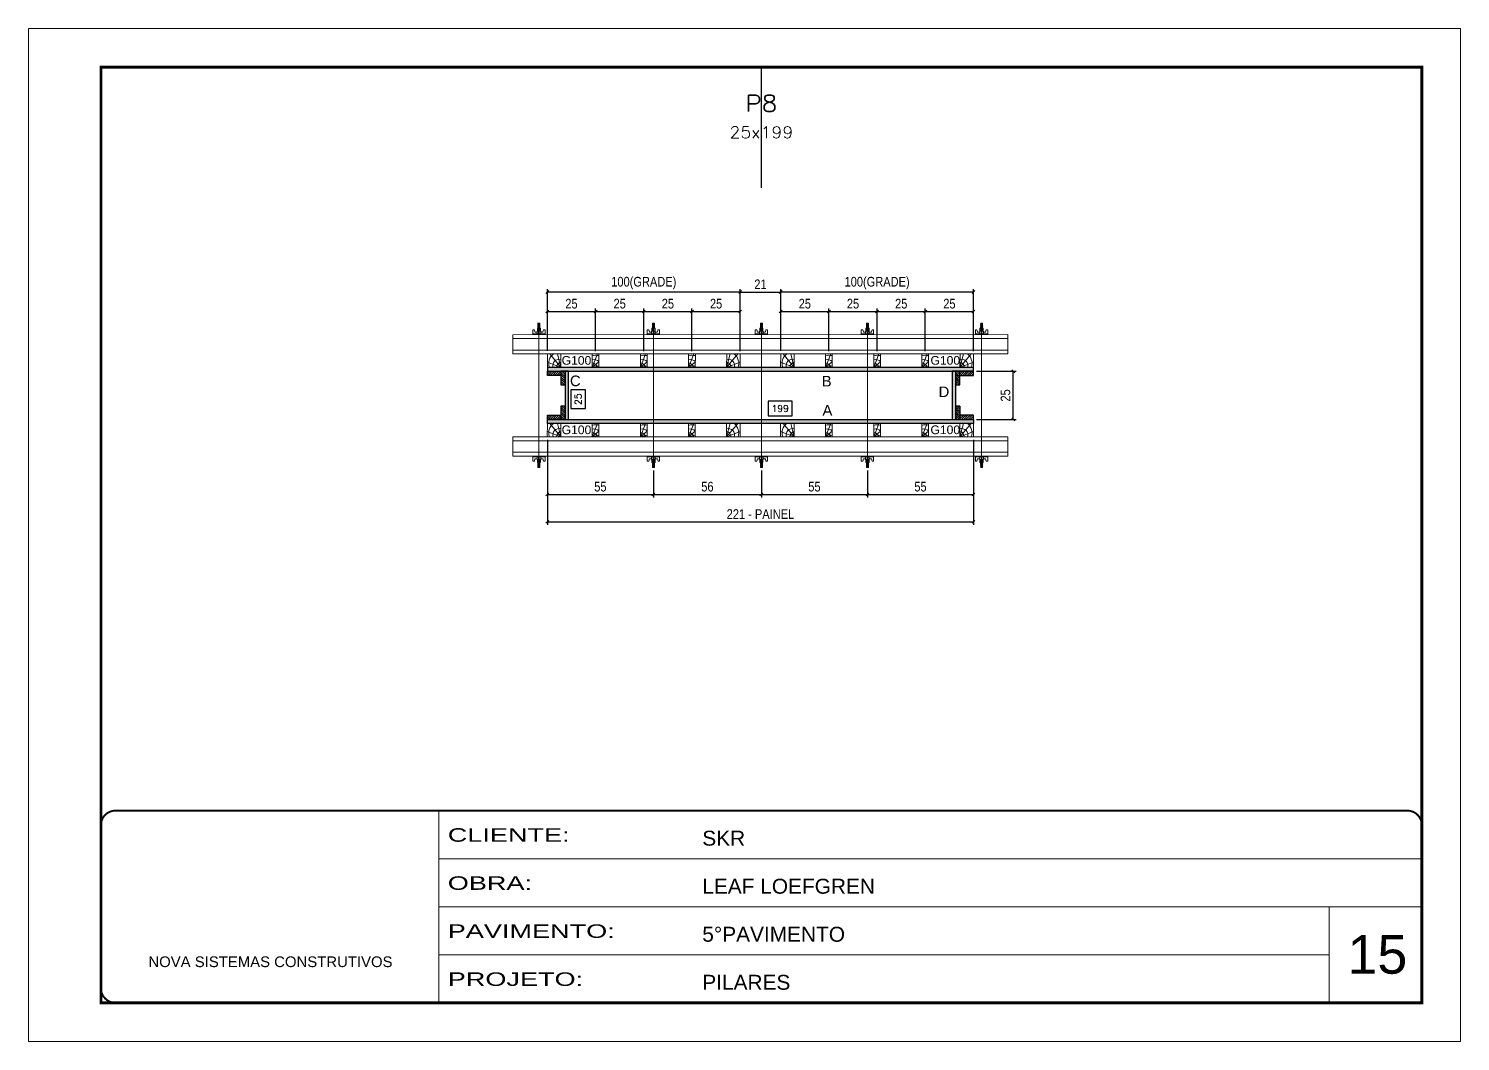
# Model space of a CAD drawing. Extents: x 14400 to 27878, y -21631 to 6985.
# Drawn here: x 17597 to 19082, y 2489 to 3539 of the extents above; entities that cross this region are included whole.
import ezdxf
from ezdxf.enums import TextEntityAlignment as Align

# ---------------------------------------------------------------- set-up
doc = ezdxf.new("R2010")
doc.units = 0
for name, pattern in [('CONTINUO', [0]), ('DASHED', [0.75, 0.5, -0.25]), ('HIDDEN', [0.375, 0.25, -0.125])]:
    doc.linetypes.add(name, pattern=pattern)
for name, color, linetype, lineweight in [('CARIMBO', 255, 'Continuous', 9), ('Folhas', 255, 'Continuous', 9), ('Hachura', 251, 'Continuous', 9), ('Madeira', 126, 'Continuous', 18), ('Perfil Metálico', 224, 'Continuous', 18), ('SARRAFO DE PRESSAO', 251, 'DASHED', 9), ('Texto Seção', 7, 'Continuous', 15)]:
    doc.layers.add(name, color=color, linetype=linetype, lineweight=lineweight)
for name, color, linetype in [('CHAPA', 1, 'Continuous'), ('COTA', 241, 'Continuous'), ('SARRAFO', 251, 'Continuous'), ('Texto de Titulo', 7, 'Continuous'), ('Texto Qtd Sarr', 242, 'Continuous'), ('TEXTO_GERAL', 7, 'Continuous')]:
    doc.layers.add(name, color=color, linetype=linetype)
doc.styles.add('ARIAL', font='arial.ttf')
doc.styles.add('COTA TECNICA 2X', font='techl___.ttf', dxfattribs={"height": 10})
doc.styles.add('ROMANS', font='romans.shx')
doc.styles.add('SANSSERIF', font='sas_____.pfb')
doc.styles.add('Tecnologia', font='')
doc.styles.get('Tecnologia').set_extended_font_data('Forgotten Futurist')
doc.dimstyles.new('SECAO PILAR', dxfattribs={"dimtxt": 10, "dimasz": 3, "dimexe": 3, "dimexo": 3, "dimgap": 3, "dimtad": 1, "dimdec": 1, "dimlfac": 0.5, "dimzin": 12, "dimdsep": 46, "dimtxsty": 'COTA TECNICA 2X', "dimblk1": 'OBLIQUE', "dimblk2": 'OBLIQUE', "dimsah": 1, "dimcen": 0.9, "dimclrd": 256, "dimclre": 256, "dimclrt": 256, "dimadec": 1, "dimazin": 3, "dimtfac": 1, "dimtdec": 1, "dimtmove": 0, "dimatfit": 3, "dimfxl": 1, "dimtolj": 1, "dimtzin": 12, "dimarcsym": 0})
doc.dimstyles.new('SECÇÃO 2', dxfattribs={"dimtxt": 7, "dimasz": 6, "dimexe": 0.18, "dimexo": 2, "dimgap": -4, "dimtad": 3, "dimdec": 1, "dimlfac": 0.5, "dimzin": 12, "dimdsep": 46, "dimtxsty": 'ROMANS', "dimblk": 'ARCHTICK', "dimcen": 0.09, "dimse1": 1, "dimse2": 1, "dimsd1": 1, "dimsd2": 1, "dimclrd": 180, "dimclre": 5, "dimclrt": 1, "dimadec": 0, "dimazin": 3, "dimtfac": 1, "dimtdec": 1, "dimtofl": 0, "dimtmove": 0, "dimatfit": 3, "dimldrblk": 'ARCHTICK', "dimfxl": 1, "dimtolj": 1, "dimtzin": 0, "dimarcsym": 0})

# ---------------------------------------------------------------- blocks, each defined once
blk = doc.blocks.new('9999999999')
at = {"color": 30, "linetype": 'CONTINUO'}
for p, q in [((98564.6, 34230.2), (98564.6, 34429.4)), ((98564.6, 34379.6), (99584, 34379.6)), ((98564.6, 34329.8), (99488, 34329.8)), ((99584, 34329.8), (99488, 34329.8)), ((99488, 34329.8), (99488, 34230.2)), ((98564.6, 34280), (99488, 34280))]:
    blk.add_line(p, q, dxfattribs=at)
at = {"color": 30, "linetype": 'CONTINUO', "const_width": 2}
blk.add_lwpolyline([(99584, 34230.2), (99584, 34414.4, 0.414214), (99569, 34429.4), (98229, 34429.4, 0.414214), (98214, 34414.4), (98214, 34245.2, 0.414214), (98229, 34230.2), (99584, 34230.2)], format="xyb", dxfattribs=at)
at = {"layer": 'Folhas'}
blk.add_lwpolyline([(98139, 34190.2), (99624, 34190.2), (99624, 35240.2), (98139, 35240.2)], close=True, dxfattribs=at)
at = {"layer": 'Folhas', "color": 30, "const_width": 3}
blk.add_lwpolyline([(98214, 34230.2), (99584, 34230.2), (99584, 35200.2), (98214, 35200.2)], close=True, dxfattribs=at)
at = {"color": 7, "linetype": 'Continuous', "ltscale": 5, "style": 'ARIAL'}
for s, height, p in [('SKR', 15.48, (98837.7, 34393.1)), ('LEAF LOEFGREN', 15.483, (98837.7, 34343.3)), ('5°PAVIMENTO', 15.483, (98837.7, 34293.5)), ('NOVA SISTEMAS CONSTRUTIVOS', 11.059, (98263.2, 34267.2)), ('PILARES', 15.48, (98837.7, 34243.7))]:
    blk.add_text(s, height=height, dxfattribs=at).set_placement(p)
at = {"layer": 'Folhas', "color": 7, "style": 'Tecnologia', "width": 1.5}
for s, p in [('CLIENTE:', (98573.7, 34397.2)), ('OBRA:', (98573.7, 34347.3)), ('PAVIMENTO:', (98573.7, 34297.5)), ('PROJETO:', (98573.7, 34247.7))]:
    blk.add_text(s, height=14, dxfattribs=at).set_placement(p)
blk = doc.blocks.new('*D3885')
at = {"layer": 'COTA', "color": 180, "lineweight": -2, "transparency": 16777216}
for p, q in [((18174.4, 3164.5), (18159.4, 3164.5)), ((18159.4, 3164.5), (18159.4, 3145.2)), ((18174.4, 3145.2), (18174.4, 3164.5)), ((18159.4, 3145.2), (18174.4, 3145.2))]:
    blk.add_line(p, q, dxfattribs=at)
at = {"layer": 'Defpoints', "color": 0, "transparency": 16777216}
for p in [(18174.3, 3183.7), (18174.3, 3133.7), (18178.4, 3133.7)]:
    blk.add_point(p, dxfattribs=at)
at = {"layer": 'COTA', "color": 1, "transparency": 16777216, "insert": (18166.9, 3154.8), "char_height": 7, "attachment_point": 5, "rotation": 90, "style": 'ROMANS'}
blk.add_mtext('\\A1;25', dxfattribs=at)
blk = doc.blocks.new('_ArchTick')
at = {"color": 0, "linetype": 'ByBlock', "const_width": 0.15}
blk.add_lwpolyline([(-0.5, -0.5), (0.5, 0.5)], dxfattribs=at)
blk = doc.blocks.new('*D3886')
at = {"layer": 'COTA', "color": 180, "lineweight": -2, "transparency": 16777216}
for p, q in [((18388.8, 3152.7), (18364.1, 3152.7)), ((18364.1, 3152.7), (18364.1, 3137.7)), ((18388.8, 3137.7), (18388.8, 3152.7)), ((18364.1, 3137.7), (18388.8, 3137.7))]:
    blk.add_line(p, q, dxfattribs=at)
at = {"layer": 'Defpoints', "color": 0, "transparency": 16777216}
for p in [(18157, 3133.7), (18555, 3133.7), (18555, 3133.7)]:
    blk.add_point(p, dxfattribs=at)
at = {"layer": 'COTA', "color": 1, "transparency": 16777216, "insert": (18376.5, 3145.2), "char_height": 7, "attachment_point": 5, "style": 'ROMANS'}
blk.add_mtext('\\A1;199', dxfattribs=at)
blk = doc.blocks.new('_Oblique')
at = {"color": 0, "linetype": 'ByBlock', "lineweight": -2}
blk.add_line((-0.5, -0.5), (0.5, 0.5), dxfattribs=at)
blk = doc.blocks.new('*D3887')
at = {"layer": 'COTA', "lineweight": -2, "transparency": 16777216}
for p, q in [((18135, 3112.8), (18135, 3024.6)), ((18577, 3112.8), (18577, 3024.6)), ((18135, 3027.6), (18577, 3027.6))]:
    blk.add_line(p, q, dxfattribs=at)
at = {"layer": 'Defpoints', "color": 0, "transparency": 16777216}
for p in [(18135, 3115.8), (18577, 3115.8), (18577, 3027.6)]:
    blk.add_point(p, dxfattribs=at)
at = {"layer": 'COTA', "lineweight": -2, "transparency": 16777216, "xscale": 3, "yscale": 3, "zscale": 3, "rotation": 180}
blk.add_blockref('_Oblique', (18135, 3027.6), dxfattribs=at)
at = {"layer": 'COTA', "lineweight": -2, "transparency": 16777216, "xscale": 3, "yscale": 3, "zscale": 3}
blk.add_blockref('_Oblique', (18577, 3027.6), dxfattribs=at)
at = {"layer": 'COTA', "transparency": 16777216, "insert": (18356, 3035.7), "char_height": 10, "attachment_point": 5, "style": 'COTA TECNICA 2X'}
blk.add_mtext('\\A1;221 - PAINEL', dxfattribs=at)
blk = doc.blocks.new('*D3888')
at = {"layer": 'COTA', "lineweight": -2, "transparency": 16777216}
for p, q in [((18135, 3112.7), (18135, 3053)), ((18245, 3081), (18245, 3053)), ((18135, 3056), (18245, 3056))]:
    blk.add_line(p, q, dxfattribs=at)
at = {"layer": 'Defpoints', "color": 0, "transparency": 16777216}
for p in [(18135, 3115.7), (18245, 3084), (18245, 3056)]:
    blk.add_point(p, dxfattribs=at)
at = {"layer": 'COTA', "lineweight": -2, "transparency": 16777216, "xscale": 3, "yscale": 3, "zscale": 3, "rotation": 180}
blk.add_blockref('_Oblique', (18135, 3056), dxfattribs=at)
at = {"layer": 'COTA', "lineweight": -2, "transparency": 16777216, "xscale": 3, "yscale": 3, "zscale": 3}
blk.add_blockref('_Oblique', (18245, 3056), dxfattribs=at)
at = {"layer": 'COTA', "transparency": 16777216, "insert": (18190, 3064.1), "char_height": 10, "attachment_point": 5, "style": 'COTA TECNICA 2X'}
blk.add_mtext('\\A1;55', dxfattribs=at)
blk = doc.blocks.new('*D3889')
at = {"layer": 'COTA', "lineweight": -2, "transparency": 16777216}
for p, q in [((18577, 3112.7), (18577, 3053)), ((18467, 3081), (18467, 3053)), ((18467, 3056), (18577, 3056))]:
    blk.add_line(p, q, dxfattribs=at)
at = {"layer": 'Defpoints', "color": 0, "transparency": 16777216}
for p in [(18577, 3115.7), (18467, 3084), (18577, 3056)]:
    blk.add_point(p, dxfattribs=at)
at = {"layer": 'COTA', "lineweight": -2, "transparency": 16777216, "xscale": 3, "yscale": 3, "zscale": 3, "rotation": 180}
blk.add_blockref('_Oblique', (18467, 3056), dxfattribs=at)
at = {"layer": 'COTA', "lineweight": -2, "transparency": 16777216, "xscale": 3, "yscale": 3, "zscale": 3}
blk.add_blockref('_Oblique', (18577, 3056), dxfattribs=at)
at = {"layer": 'COTA', "transparency": 16777216, "insert": (18522, 3064.1), "char_height": 10, "attachment_point": 5, "style": 'COTA TECNICA 2X'}
blk.add_mtext('\\A1;55', dxfattribs=at)
blk = doc.blocks.new('C')
at = {"layer": 'Hachura', "color": 0}
for p, q in [((0, 3.22), (0, -3.22)), ((0.45, 3.22), (0, 3.22)), ((0.46, 3.16), (0, 3.16)), ((0.46, 3.05), (0, 3.05)), ((0.46, 2.88), (0, 2.88)), ((0, 2.75), (0, -1.16)), ((0.46, 2.65), (0, 2.65)), ((0.46, 2.23), (0, 2.23)), ((0.46, 1.51), (0, 1.51)), ((0.39, 0.49), (0.17, 0.49)), ((0.45, -3.23), (0.45, 3.22)), ((0.45, 3.22), (2.58, 3.22)), ((1.74, 0.97), (0.45, 0.97)), ((1.45, 0.1), (0.45, 0.1)), ((1.35, 1.94), (1.35, 0.96)), ((2.58, 2.39), (1.47, 2.09)), ((1.74, -0.97), (1.74, 0.97)), ((1.74, 0.97), (1.74, 0.84)), ((1.74, 0.97), (1.74, 0.84)), ((1.74, 0.84), (3.35, 0.84)), ((3.35, 0.45), (1.74, 0.45)), ((2.58, 3.22), (2.58, 2.39)), ((3.32, 0.84), (3.32, -0.84)), ((3.35, 0.84), (3.35, -0.84)), ((3.68, 0.45), (3.35, 0.45)), ((3.84, -0.52), (3.35, 0.45)), ((3.35, 0.06), (3.67, -0.57)), ((3.68, 0.45), (4.16, -0.52)), ((3.72, 0.5), (4.25, -0.57)), ((4.37, -0.55), (3.83, 0.53)), ((4.15, 0.45), (3.93, 0.45)), ((4.42, -0.52), (3.93, 0.45)), ((4.15, 0.45), (4.26, 0.45)), ((4.26, 0.45), (4.74, -0.52)), ((4.3, 0.5), (4.83, -0.57)), ((4.95, -0.55), (4.41, 0.53)), ((4.51, 0.45), (4.84, 0.45)), ((5, -0.52), (4.51, 0.45)), ((4.84, 0.45), (5.32, -0.52)), ((4.88, 0.5), (5.41, -0.57)), ((5.53, -0.55), (4.99, 0.53)), ((5.58, -0.52), (5.09, 0.45)), ((5.42, 0.45), (5.09, 0.45)), ((5.58, -0.52), (5.09, 0.45)), ((5.42, 0.45), (5.74, -0.19)), ((5.46, 0.5), (5.74, -0.07)), ((5.74, 0.19), (5.57, 0.53)), ((5.74, 0.32), (5.68, 0.45)), ((5.68, 0.45), (5.74, 0.45)), ((5.74, 0.45), (5.9, 0.29)), ((5.74, 0.45), (5.74, -0.52)), ((5.9, -0.36), (5.9, 0.29)), ((0.45, 0), (0, 0)), ((0.46, -1.52), (0, -1.52)), ((0.46, -2.23), (0, -2.23)), ((0.46, -2.65), (0, -2.65)), ((0.46, -2.88), (0, -2.88)), ((0.46, -3.05), (0, -3.05)), ((0.46, -3.16), (0, -3.16)), ((0, -3.22), (2.57, -3.22)), ((0.08, -0.48), (0.29, -0.48)), ((0.29, -0.48), (0.4, -0.48)), ((0.45, 0), (0.45, -0.97)), ((0.45, -0.16), (1.45, -0.16)), ((0.45, -0.65), (0.45, -0.32)), ((0.45, -3.23), (0.45, -0.65)), ((0.45, -0.97), (1.74, -0.97)), ((1.35, -1.94), (1.35, -0.97)), ((2.58, -2.39), (1.47, -2.1)), ((3.35, -0.32), (1.74, -0.32)), ((3.35, -0.84), (1.74, -0.84)), ((2.58, -3.23), (2.58, -2.39)), ((3.35, -0.07), (3.58, -0.52)), ((3.35, -0.52), (3.58, -0.52)), ((3.84, -0.52), (4.16, -0.52)), ((4.42, -0.52), (4.74, -0.52)), ((4.63, -0.52), (4.74, -0.52)), ((5, -0.52), (5.32, -0.52)), ((5.58, -0.52), (5.74, -0.52)), ((5.74, -0.52), (5.9, -0.36)), ((5.74, -0.52), (5.74, -0.52))]:
    blk.add_line(p, q, dxfattribs=at)
for centre, radius, start, end in [((1.52, 1.94), 0.161, 104.74356, 180), ((1.44, -0.03), 0.129, 272.69497, 87.30503), ((3.81, 0.39), 0.143, 25.56881, 154.43119), ((4.39, 0.39), 0.143, 25.56881, 154.43119), ((4.97, 0.39), 0.143, 25.56881, 154.43119), ((5.55, 0.39), 0.143, 25.56881, 154.43119), ((0.17, -0.37), 0.174, 221.74404, 317.85924), ((1.52, -1.94), 0.161, 180, 255.25644), ((3.71, -0.4), 0.174, 222.14076, 318.25596), ((4.29, -0.4), 0.174, 222.14076, 318.25596), ((4.87, -0.4), 0.174, 222.14076, 318.25596), ((5.45, -0.4), 0.174, 222.14076, 318.25596), ((5.61, -0.4), 0.174, 317.85924, 318.25596)]:
    blk.add_arc(centre, radius, start, end, dxfattribs=at)
blk = doc.blocks.new('*D3895')
at = {"layer": 'COTA', "lineweight": -2, "transparency": 16777216}
for p, q in [((18357, 3081), (18357, 3053)), ((18467, 3081), (18467, 3053)), ((18357, 3056), (18467, 3056))]:
    blk.add_line(p, q, dxfattribs=at)
at = {"layer": 'Defpoints', "color": 0, "transparency": 16777216}
for p in [(18357, 3084), (18467, 3084), (18467, 3056)]:
    blk.add_point(p, dxfattribs=at)
at = {"layer": 'COTA', "lineweight": -2, "transparency": 16777216, "xscale": 3, "yscale": 3, "zscale": 3, "rotation": 180}
blk.add_blockref('_Oblique', (18357, 3056), dxfattribs=at)
at = {"layer": 'COTA', "lineweight": -2, "transparency": 16777216, "xscale": 3, "yscale": 3, "zscale": 3}
blk.add_blockref('_Oblique', (18467, 3056), dxfattribs=at)
at = {"layer": 'COTA', "transparency": 16777216, "insert": (18412, 3064.1), "char_height": 10, "attachment_point": 5, "style": 'COTA TECNICA 2X'}
blk.add_mtext('\\A1;55', dxfattribs=at)
blk = doc.blocks.new('*D3896')
at = {"layer": 'COTA', "lineweight": -2, "transparency": 16777216}
for p, q in [((18580, 3183.7), (18621.3, 3183.7)), ((18618.3, 3133.7), (18618.3, 3183.7)), ((18580, 3133.7), (18621.3, 3133.7))]:
    blk.add_line(p, q, dxfattribs=at)
at = {"layer": 'Defpoints', "color": 0, "transparency": 16777216}
for p in [(18577, 3183.7), (18618.3, 3183.7), (18577, 3133.7)]:
    blk.add_point(p, dxfattribs=at)
at = {"layer": 'COTA', "lineweight": -2, "transparency": 16777216, "xscale": 3, "yscale": 3, "zscale": 3}
for p, rotation in [((18618.3, 3183.7), 90), ((18618.3, 3133.7), 270)]:
    blk.add_blockref('_Oblique', p, dxfattribs=dict(at, rotation=rotation))
at = {"layer": 'COTA', "transparency": 16777216, "insert": (18610.2, 3158.7), "char_height": 10, "attachment_point": 5, "rotation": 90, "style": 'COTA TECNICA 2X'}
blk.add_mtext('\\A1;25', dxfattribs=at)
blk = doc.blocks.new('*D3897')
at = {"layer": 'COTA', "lineweight": -2, "transparency": 16777216}
for p, q in [((18245, 3081), (18245, 3053)), ((18357, 3081), (18357, 3053)), ((18245, 3056), (18357, 3056))]:
    blk.add_line(p, q, dxfattribs=at)
at = {"layer": 'Defpoints', "color": 0, "transparency": 16777216}
for p in [(18245, 3084), (18357, 3084), (18357, 3056)]:
    blk.add_point(p, dxfattribs=at)
at = {"layer": 'COTA', "lineweight": -2, "transparency": 16777216, "xscale": 3, "yscale": 3, "zscale": 3, "rotation": 180}
blk.add_blockref('_Oblique', (18245, 3056), dxfattribs=at)
at = {"layer": 'COTA', "lineweight": -2, "transparency": 16777216, "xscale": 3, "yscale": 3, "zscale": 3}
blk.add_blockref('_Oblique', (18357, 3056), dxfattribs=at)
at = {"layer": 'COTA', "transparency": 16777216, "insert": (18301, 3064.1), "char_height": 10, "attachment_point": 5, "style": 'COTA TECNICA 2X'}
blk.add_mtext('\\A1;56', dxfattribs=at)
blk = doc.blocks.new('PONTALETE')
at = {"layer": 'Madeira'}
for q in [(2.71, 7), (7, 5.76), (7, 1.74)]:
    blk.add_line((0, 0), q, dxfattribs=at)
blk.add_lwpolyline([(0, 0), (7, 0), (7, 7), (0, 7)], close=True, dxfattribs=at)
for centre, radius, start, end in [((2.04, 0.06), 6.23, 37.28179, 109.09128), ((1.09, 0.9), 3.19, 343.60304, 109.98471), ((-0.21, -0.78), 3.09, 14.63219, 86.0383)]:
    blk.add_arc(centre, radius, start, end, dxfattribs=at)
blk = doc.blocks.new('MEIO PONTALETE')
at = {"layer": 'Madeira'}
for q in [(2.71, 7), (3.5, 2.88), (3.5, 0.87)]:
    blk.add_line((0, 0), q, dxfattribs=at)
blk.add_lwpolyline([(0, 0), (3.5, 0), (3.5, 7), (0, 7)], close=True, dxfattribs=at)
for centre, radius, start, end in [((2.04, 0.06), 6.23, 76.44987, 109.09128), ((1.09, 0.9), 3.19, 40.90626, 109.98471), ((-0.21, -0.78), 3.09, 14.63219, 86.0383)]:
    blk.add_arc(centre, radius, start, end, dxfattribs=at)
blk = doc.blocks.new('*D3898')
at = {"layer": 'COTA', "lineweight": -2, "transparency": 16777216}
for p, q in [((18377, 3204.8), (18377, 3248.7)), ((18377, 3245.7), (18427, 3245.7)), ((18427, 3204.7), (18427, 3248.7))]:
    blk.add_line(p, q, dxfattribs=at)
at = {"layer": 'Defpoints', "color": 0, "transparency": 16777216}
for p in [(18427, 3245.7), (18377, 3201.8), (18427, 3201.7)]:
    blk.add_point(p, dxfattribs=at)
at = {"layer": 'COTA', "lineweight": -2, "transparency": 16777216, "xscale": 3, "yscale": 3, "zscale": 3, "rotation": 180}
blk.add_blockref('_Oblique', (18377, 3245.7), dxfattribs=at)
at = {"layer": 'COTA', "lineweight": -2, "transparency": 16777216, "xscale": 3, "yscale": 3, "zscale": 3}
blk.add_blockref('_Oblique', (18427, 3245.7), dxfattribs=at)
at = {"layer": 'COTA', "transparency": 16777216, "insert": (18402, 3253.8), "char_height": 10, "attachment_point": 5, "style": 'COTA TECNICA 2X'}
blk.add_mtext('\\A1;25', dxfattribs=at)
blk = doc.blocks.new('*D3899')
at = {"layer": 'COTA', "lineweight": -2, "transparency": 16777216}
for p, q in [((18377, 3204.8), (18377, 3268.9)), ((18577, 3204.7), (18577, 3268.9)), ((18577, 3265.9), (18377, 3265.9))]:
    blk.add_line(p, q, dxfattribs=at)
at = {"layer": 'Defpoints', "color": 0, "transparency": 16777216}
for p in [(18377, 3265.9), (18377, 3201.8), (18577, 3201.7)]:
    blk.add_point(p, dxfattribs=at)
at = {"layer": 'COTA', "lineweight": -2, "transparency": 16777216, "xscale": 3, "yscale": 3, "zscale": 3, "rotation": 180}
blk.add_blockref('_Oblique', (18377, 3265.9), dxfattribs=at)
at = {"layer": 'COTA', "lineweight": -2, "transparency": 16777216, "xscale": 3, "yscale": 3, "zscale": 3}
blk.add_blockref('_Oblique', (18577, 3265.9), dxfattribs=at)
at = {"layer": 'COTA', "transparency": 16777216, "insert": (18477, 3275.1), "char_height": 10, "attachment_point": 5, "style": 'COTA TECNICA 2X'}
blk.add_mtext('\\A1;100(GRADE)', dxfattribs=at)
blk = doc.blocks.new('*D3900')
at = {"layer": 'COTA', "lineweight": -2, "transparency": 16777216}
for p, q in [((18427, 3204.7), (18427, 3248.7)), ((18427, 3245.7), (18477, 3245.7)), ((18477, 3204.7), (18477, 3248.7))]:
    blk.add_line(p, q, dxfattribs=at)
at = {"layer": 'Defpoints', "color": 0, "transparency": 16777216}
for p in [(18477, 3245.7), (18427, 3201.7), (18477, 3201.7)]:
    blk.add_point(p, dxfattribs=at)
at = {"layer": 'COTA', "lineweight": -2, "transparency": 16777216, "xscale": 3, "yscale": 3, "zscale": 3, "rotation": 180}
blk.add_blockref('_Oblique', (18427, 3245.7), dxfattribs=at)
at = {"layer": 'COTA', "lineweight": -2, "transparency": 16777216, "xscale": 3, "yscale": 3, "zscale": 3}
blk.add_blockref('_Oblique', (18477, 3245.7), dxfattribs=at)
at = {"layer": 'COTA', "transparency": 16777216, "insert": (18452, 3253.8), "char_height": 10, "attachment_point": 5, "style": 'COTA TECNICA 2X'}
blk.add_mtext('\\A1;25', dxfattribs=at)
blk = doc.blocks.new('*D3901')
at = {"layer": 'COTA', "lineweight": -2, "transparency": 16777216}
for p, q in [((18477, 3204.7), (18477, 3248.7)), ((18477, 3245.7), (18527, 3245.7)), ((18527, 3204.7), (18527, 3248.7))]:
    blk.add_line(p, q, dxfattribs=at)
at = {"layer": 'Defpoints', "color": 0, "transparency": 16777216}
for p in [(18527, 3245.7), (18477, 3201.7), (18527, 3201.7)]:
    blk.add_point(p, dxfattribs=at)
at = {"layer": 'COTA', "lineweight": -2, "transparency": 16777216, "xscale": 3, "yscale": 3, "zscale": 3, "rotation": 180}
blk.add_blockref('_Oblique', (18477, 3245.7), dxfattribs=at)
at = {"layer": 'COTA', "lineweight": -2, "transparency": 16777216, "xscale": 3, "yscale": 3, "zscale": 3}
blk.add_blockref('_Oblique', (18527, 3245.7), dxfattribs=at)
at = {"layer": 'COTA', "transparency": 16777216, "insert": (18502, 3253.8), "char_height": 10, "attachment_point": 5, "style": 'COTA TECNICA 2X'}
blk.add_mtext('\\A1;25', dxfattribs=at)
blk = doc.blocks.new('*D3902')
at = {"layer": 'COTA', "lineweight": -2, "transparency": 16777216}
for p, q in [((18527, 3204.7), (18527, 3248.7)), ((18527, 3245.7), (18577, 3245.7)), ((18577, 3204.7), (18577, 3248.7))]:
    blk.add_line(p, q, dxfattribs=at)
at = {"layer": 'Defpoints', "color": 0, "transparency": 16777216}
for p in [(18577, 3245.7), (18527, 3201.7), (18577, 3201.7)]:
    blk.add_point(p, dxfattribs=at)
at = {"layer": 'COTA', "lineweight": -2, "transparency": 16777216, "xscale": 3, "yscale": 3, "zscale": 3, "rotation": 180}
blk.add_blockref('_Oblique', (18527, 3245.7), dxfattribs=at)
at = {"layer": 'COTA', "lineweight": -2, "transparency": 16777216, "xscale": 3, "yscale": 3, "zscale": 3}
blk.add_blockref('_Oblique', (18577, 3245.7), dxfattribs=at)
at = {"layer": 'COTA', "transparency": 16777216, "insert": (18552, 3253.8), "char_height": 10, "attachment_point": 5, "style": 'COTA TECNICA 2X'}
blk.add_mtext('\\A1;25', dxfattribs=at)
blk = doc.blocks.new('*D3903')
at = {"layer": 'COTA', "lineweight": -2, "transparency": 16777216}
for p, q in [((18135, 3204.8), (18135, 3248.7)), ((18135, 3245.7), (18185, 3245.7)), ((18185, 3204.7), (18185, 3248.7))]:
    blk.add_line(p, q, dxfattribs=at)
at = {"layer": 'Defpoints', "color": 0, "transparency": 16777216}
for p in [(18185, 3245.7), (18135, 3201.8), (18185, 3201.7)]:
    blk.add_point(p, dxfattribs=at)
at = {"layer": 'COTA', "lineweight": -2, "transparency": 16777216, "xscale": 3, "yscale": 3, "zscale": 3, "rotation": 180}
blk.add_blockref('_Oblique', (18135, 3245.7), dxfattribs=at)
at = {"layer": 'COTA', "lineweight": -2, "transparency": 16777216, "xscale": 3, "yscale": 3, "zscale": 3}
blk.add_blockref('_Oblique', (18185, 3245.7), dxfattribs=at)
at = {"layer": 'COTA', "transparency": 16777216, "insert": (18160, 3253.8), "char_height": 10, "attachment_point": 5, "style": 'COTA TECNICA 2X'}
blk.add_mtext('\\A1;25', dxfattribs=at)
blk = doc.blocks.new('*D3904')
at = {"layer": 'COTA', "lineweight": -2, "transparency": 16777216}
for p, q in [((18135, 3204.8), (18135, 3268.9)), ((18335, 3204.7), (18335, 3268.9)), ((18335, 3265.9), (18135, 3265.9))]:
    blk.add_line(p, q, dxfattribs=at)
at = {"layer": 'Defpoints', "color": 0, "transparency": 16777216}
for p in [(18135, 3265.9), (18135, 3201.8), (18335, 3201.7)]:
    blk.add_point(p, dxfattribs=at)
at = {"layer": 'COTA', "lineweight": -2, "transparency": 16777216, "xscale": 3, "yscale": 3, "zscale": 3, "rotation": 180}
blk.add_blockref('_Oblique', (18135, 3265.9), dxfattribs=at)
at = {"layer": 'COTA', "lineweight": -2, "transparency": 16777216, "xscale": 3, "yscale": 3, "zscale": 3}
blk.add_blockref('_Oblique', (18335, 3265.9), dxfattribs=at)
at = {"layer": 'COTA', "transparency": 16777216, "insert": (18235, 3275.1), "char_height": 10, "attachment_point": 5, "style": 'COTA TECNICA 2X'}
blk.add_mtext('\\A1;100(GRADE)', dxfattribs=at)
blk = doc.blocks.new('*D3905')
at = {"layer": 'COTA', "lineweight": -2, "transparency": 16777216}
for p, q in [((18185, 3204.7), (18185, 3248.7)), ((18185, 3245.7), (18235, 3245.7)), ((18235, 3204.7), (18235, 3248.7))]:
    blk.add_line(p, q, dxfattribs=at)
at = {"layer": 'Defpoints', "color": 0, "transparency": 16777216}
for p in [(18235, 3245.7), (18185, 3201.7), (18235, 3201.7)]:
    blk.add_point(p, dxfattribs=at)
at = {"layer": 'COTA', "lineweight": -2, "transparency": 16777216, "xscale": 3, "yscale": 3, "zscale": 3, "rotation": 180}
blk.add_blockref('_Oblique', (18185, 3245.7), dxfattribs=at)
at = {"layer": 'COTA', "lineweight": -2, "transparency": 16777216, "xscale": 3, "yscale": 3, "zscale": 3}
blk.add_blockref('_Oblique', (18235, 3245.7), dxfattribs=at)
at = {"layer": 'COTA', "transparency": 16777216, "insert": (18210, 3253.8), "char_height": 10, "attachment_point": 5, "style": 'COTA TECNICA 2X'}
blk.add_mtext('\\A1;25', dxfattribs=at)
blk = doc.blocks.new('*D3906')
at = {"layer": 'COTA', "lineweight": -2, "transparency": 16777216}
for p, q in [((18235, 3204.7), (18235, 3248.7)), ((18235, 3245.7), (18285, 3245.7)), ((18285, 3204.7), (18285, 3248.7))]:
    blk.add_line(p, q, dxfattribs=at)
at = {"layer": 'Defpoints', "color": 0, "transparency": 16777216}
for p in [(18285, 3245.7), (18235, 3201.7), (18285, 3201.7)]:
    blk.add_point(p, dxfattribs=at)
at = {"layer": 'COTA', "lineweight": -2, "transparency": 16777216, "xscale": 3, "yscale": 3, "zscale": 3, "rotation": 180}
blk.add_blockref('_Oblique', (18235, 3245.7), dxfattribs=at)
at = {"layer": 'COTA', "lineweight": -2, "transparency": 16777216, "xscale": 3, "yscale": 3, "zscale": 3}
blk.add_blockref('_Oblique', (18285, 3245.7), dxfattribs=at)
at = {"layer": 'COTA', "transparency": 16777216, "insert": (18260, 3253.8), "char_height": 10, "attachment_point": 5, "style": 'COTA TECNICA 2X'}
blk.add_mtext('\\A1;25', dxfattribs=at)
blk = doc.blocks.new('*D3907')
at = {"layer": 'COTA', "lineweight": -2, "transparency": 16777216}
for p, q in [((18285, 3204.7), (18285, 3248.7)), ((18285, 3245.7), (18335, 3245.7)), ((18335, 3204.7), (18335, 3248.7))]:
    blk.add_line(p, q, dxfattribs=at)
at = {"layer": 'Defpoints', "color": 0, "transparency": 16777216}
for p in [(18335, 3245.7), (18285, 3201.7), (18335, 3201.7)]:
    blk.add_point(p, dxfattribs=at)
at = {"layer": 'COTA', "lineweight": -2, "transparency": 16777216, "xscale": 3, "yscale": 3, "zscale": 3, "rotation": 180}
blk.add_blockref('_Oblique', (18285, 3245.7), dxfattribs=at)
at = {"layer": 'COTA', "lineweight": -2, "transparency": 16777216, "xscale": 3, "yscale": 3, "zscale": 3}
blk.add_blockref('_Oblique', (18335, 3245.7), dxfattribs=at)
at = {"layer": 'COTA', "transparency": 16777216, "insert": (18310, 3253.8), "char_height": 10, "attachment_point": 5, "style": 'COTA TECNICA 2X'}
blk.add_mtext('\\A1;25', dxfattribs=at)
blk = doc.blocks.new('*D3908')
at = {"layer": 'COTA', "lineweight": -2, "transparency": 16777216}
for p, q in [((18335, 3204.7), (18335, 3268.9)), ((18377, 3204.8), (18377, 3268.9)), ((18335, 3265.9), (18377, 3265.9))]:
    blk.add_line(p, q, dxfattribs=at)
at = {"layer": 'Defpoints', "color": 0, "transparency": 16777216}
for p in [(18377, 3265.9), (18335, 3201.7), (18377, 3201.8)]:
    blk.add_point(p, dxfattribs=at)
at = {"layer": 'COTA', "lineweight": -2, "transparency": 16777216, "xscale": 3, "yscale": 3, "zscale": 3, "rotation": 180}
blk.add_blockref('_Oblique', (18335, 3265.9), dxfattribs=at)
at = {"layer": 'COTA', "lineweight": -2, "transparency": 16777216, "xscale": 3, "yscale": 3, "zscale": 3}
blk.add_blockref('_Oblique', (18377, 3265.9), dxfattribs=at)
at = {"layer": 'COTA', "transparency": 16777216, "insert": (18356, 3273.9), "char_height": 10, "attachment_point": 5, "style": 'COTA TECNICA 2X'}
blk.add_mtext('\\A1;21', dxfattribs=at)
blk = doc.blocks.new('titulo1')
at = {"layer": 'Defpoints', "color": 252, "linetype": 'HIDDEN', "ltscale": 2}
blk.add_line((0, 0), (0, 125), dxfattribs=at)
at = {"layer": 'Defpoints', "style": 'ROMANS', "oblique": 15}
blk.add_attdef('FOLHA', text='', height=10, dxfattribs=at).set_placement((0, 15.6), align=Align.MIDDLE_CENTER)
at = {"layer": 'Texto Qtd Sarr', "color": 3, "style": 'ROMANS', "oblique": 15}
for tag, height, p in [('TITULO', 17, (0, 71.4)), ('SEÇÃO', 12, (0, 41.5))]:
    blk.add_attdef(tag, text='', height=height, dxfattribs=at).set_placement(p, align=Align.MIDDLE_CENTER)

msp = doc.modelspace()

# ---------------------------------------------------------------- hatches: boundary and pattern name
at = {"layer": 'Hachura'}
h = msp.add_hatch(color=256, dxfattribs=at)
h.dxf.hatch_style = 1
h.paths.add_polyline_path([(18576.97, 3183.75), (18576.97, 3187.75), (18134.97, 3187.75), (18134.97, 3183.75)])
h = msp.add_hatch(dxfattribs=at)
h.set_pattern_fill('ANSI31', color=256, scale=0.5, angle=180, style=0)
h.set_pattern_definition([(225, (9011.015, -19712.0582), (1.12253202, -1.12253202), [])])
h.paths.add_polyline_path([(18148.97, 3179.35), (18148.97, 3183.75), (18134.97, 3183.75), (18134.97, 3179.35)])
h = msp.add_hatch(dxfattribs=at)
h.set_pattern_fill('ANSI31', color=256, scale=0.5, angle=270, style=0)
h.set_pattern_definition([(315, (41044.775, -6319.2019), (1.12253202, 1.12253202), [])])
h.paths.add_polyline_path([(18153.37, 3169.75), (18148.97, 3169.75), (18148.97, 3183.75), (18153.37, 3183.75)])
h = msp.add_hatch(color=256, dxfattribs=at)
h.dxf.hatch_style = 1
h.paths.add_polyline_path([(18153.37, 3133.75), (18156.97, 3133.75), (18156.97, 3183.75), (18153.37, 3183.75)])
h = msp.add_hatch(color=256, dxfattribs=at)
h.dxf.hatch_style = 1
h.paths.add_polyline_path([(18554.97, 3133.75), (18558.57, 3133.75), (18558.57, 3183.75), (18554.97, 3183.75)])
h = msp.add_hatch(dxfattribs=at)
h.set_pattern_fill('ANSI31', color=256, scale=0.5, angle=270, style=0)
h.set_pattern_definition([(315, (41454.375, -6319.2019), (1.12253202, 1.12253202), [])])
h.paths.add_polyline_path([(18562.97, 3169.75), (18558.57, 3169.75), (18558.57, 3183.75), (18562.97, 3183.75)])
h = msp.add_hatch(dxfattribs=at)
h.set_pattern_fill('ANSI31', color=256, scale=0.5, angle=180, style=0)
h.set_pattern_definition([(225, (9439.015, -19745.6582), (1.12253202, -1.12253202), [])])
h.paths.add_polyline_path([(18576.97, 3183.75), (18576.97, 3179.35), (18562.97, 3179.35), (18562.97, 3183.75)])
h = msp.add_hatch(dxfattribs=at)
h.set_pattern_fill('ANSI31', color=256, scale=0.5, angle=180, style=0)
h.set_pattern_definition([(225, (9011.015, -19757.6582), (1.12253202, -1.12253202), [])])
h.paths.add_polyline_path([(18148.97, 3133.75), (18148.97, 3138.15), (18134.97, 3138.15), (18134.97, 3133.75)])
h = msp.add_hatch(color=256, dxfattribs=at)
h.dxf.hatch_style = 1
h.paths.add_polyline_path([(18576.97, 3133.75), (18576.97, 3129.75), (18134.97, 3129.75), (18134.97, 3133.75)])
h = msp.add_hatch(dxfattribs=at)
h.set_pattern_fill('ANSI31', color=256, scale=0.5, angle=270, style=0)
h.set_pattern_definition([(315, (41044.775, -6355.2019), (1.12253202, 1.12253202), [])])
h.paths.add_polyline_path([(18153.37, 3133.75), (18148.97, 3133.75), (18148.97, 3147.75), (18153.37, 3147.75)])
h = msp.add_hatch(dxfattribs=at)
h.set_pattern_fill('ANSI31', color=256, scale=0.5, angle=270, style=0)
h.set_pattern_definition([(315, (41454.375, -6355.2019), (1.12253202, 1.12253202), [])])
h.paths.add_polyline_path([(18562.97, 3133.75), (18558.57, 3133.75), (18558.57, 3147.75), (18562.97, 3147.75)])
h = msp.add_hatch(dxfattribs=at)
h.set_pattern_fill('ANSI31', color=256, scale=0.5, angle=180, style=0)
h.set_pattern_definition([(225, (9074.015, -19757.6582), (1.12253202, -1.12253202), [])])
h.paths.add_polyline_path([(18562.97, 3133.75), (18562.97, 3138.15), (18576.97, 3138.15), (18576.97, 3133.75)])

# ---------------------------------------------------------------- linework, layer by layer
at = {"layer": 'CHAPA'}
for points in [[(18576.97, 3183.75), (18576.97, 3187.75), (18134.97, 3187.75), (18134.97, 3183.75)], [(18153.37, 3133.75), (18156.97, 3133.75), (18156.97, 3183.75), (18153.37, 3183.75)], [(18554.97, 3133.75), (18558.57, 3133.75), (18558.57, 3183.75), (18554.97, 3183.75)], [(18576.97, 3133.75), (18576.97, 3129.75), (18134.97, 3129.75), (18134.97, 3133.75)]]:
    msp.add_lwpolyline(points, close=True, dxfattribs=at)
at = {"layer": 'Hachura'}
for p, q in [((18126.28, 3084.98), (18126.28, 3228.72)), ((18244.97, 3084.98), (18244.97, 3228.72)), ((18356.97, 3084.98), (18356.97, 3228.72)), ((18466.97, 3084.98), (18466.97, 3228.72)), ((18585.36, 3084.98), (18585.36, 3228.72))]:
    msp.add_line(p, q, dxfattribs=at)
at = {"layer": 'Madeira'}
for points in [[(18134.97, 3187.75), (18134.98, 3201.75), (18334.98, 3201.75), (18334.96, 3187.75)], [(18376.97, 3187.75), (18376.99, 3201.75), (18576.98, 3201.75), (18576.97, 3187.75)], [(18134.95, 3115.77), (18134.97, 3129.77), (18334.96, 3129.76), (18334.94, 3115.76)], [(18376.96, 3115.77), (18376.97, 3129.77), (18576.97, 3129.76), (18576.95, 3115.76)]]:
    msp.add_lwpolyline(points, close=True, dxfattribs=at)
at = {"layer": 'Perfil Metálico'}
for p, q in [((18612.68, 3217.69), (18099.25, 3217.69)), ((18612.68, 3205.69), (18099.25, 3205.69)), ((18612.68, 3111.75), (18099.25, 3111.75)), ((18612.68, 3099.75), (18099.25, 3099.75))]:
    msp.add_line(p, q, dxfattribs=at)
for points in [[(18612.68, 3201.75), (18612.68, 3221.75), (18099.25, 3221.69), (18099.25, 3201.69)], [(18099.25, 3115.75), (18099.25, 3095.75), (18612.68, 3095.81), (18612.68, 3115.81)]]:
    msp.add_lwpolyline(points, close=True, dxfattribs=at)
at = {"layer": 'SARRAFO'}
for points in [[(18148.97, 3179.35), (18134.97, 3179.35), (18134.97, 3183.75), (18148.97, 3183.75)], [(18562.97, 3179.35), (18576.97, 3179.35), (18576.97, 3183.75), (18562.97, 3183.75)], [(18148.97, 3147.75), (18148.97, 3133.75), (18134.97, 3133.75), (18134.97, 3138.15), (18148.97, 3138.15)], [(18148.97, 3133.75), (18153.37, 3133.75), (18153.37, 3147.75), (18148.97, 3147.75)], [(18562.97, 3147.75), (18558.57, 3147.75), (18558.57, 3133.75), (18562.97, 3133.75)], [(18562.97, 3147.75), (18562.97, 3133.75), (18576.97, 3133.75), (18576.97, 3138.15), (18562.97, 3138.15)]]:
    msp.add_lwpolyline(points, dxfattribs=at)
for points in [[(18148.97, 3183.75), (18148.97, 3169.75), (18153.37, 3169.75), (18153.37, 3183.75)], [(18558.57, 3183.75), (18558.57, 3169.75), (18562.97, 3169.75), (18562.97, 3183.75)]]:
    msp.add_lwpolyline(points, close=True, dxfattribs=at)

# ---------------------------------------------------------------- block references
at = {"layer": 'Hachura', "linetype": 'Continuous', "yscale": 2, "zscale": 2}
for p, xscale, rotation in [((18126.29, 3221.72), -2, 270), ((18244.96, 3221.72), 2, 90.00000000000001), ((18356.96, 3221.72), 2, 90.00000000000001), ((18466.96, 3221.72), 2, 90.00000000000001), ((18585.35, 3221.72), 2, 90.00000000000001), ((18126.28, 3095.78), 2, 270), ((18244.97, 3095.78), -2, 90), ((18356.97, 3095.78), -2, 90), ((18466.97, 3095.78), -2, 90), ((18585.36, 3095.78), -2, 90)]:
    msp.add_blockref('C', p, dxfattribs=dict(at, xscale=xscale, rotation=rotation))
at = {"layer": 'Madeira'}
for name, p, xscale, yscale, zscale, rotation in [('PONTALETE', (18148.97, 3187.75), 2, 2, 2, 89.93708930310329), ('MEIO PONTALETE', (18181.47, 3187.75), 1.999999997962732, 1.999999997962732, 1.999999997962732, 359.9370893031033), ('MEIO PONTALETE', (18231.47, 3187.75), 1.999999997962732, 1.999999997962732, 1.999999997962732, 359.9370893031033), ('MEIO PONTALETE', (18281.47, 3187.75), 1.999999997962732, 1.999999997962732, 1.999999997962732, 359.9370893031033), ('PONTALETE', (18320.96, 3187.77), -2, 2, 2, 269.9370893031033), ('PONTALETE', (18390.97, 3187.75), 2, 2, 2, 89.93708930310329), ('MEIO PONTALETE', (18423.47, 3187.75), 1.999999997962732, 1.999999997962732, 1.999999997962732, 359.9370893031033), ('MEIO PONTALETE', (18473.47, 3187.75), 1.999999997962732, 1.999999997962732, 1.999999997962732, 359.9370893031033), ('MEIO PONTALETE', (18523.47, 3187.75), 1.999999997962732, 1.999999997962732, 1.999999997962732, 359.9370893031033), ('PONTALETE', (18562.97, 3187.77), -2, 2, 2, 269.9370893031033), ('PONTALETE', (18148.95, 3115.76), 2, 2, 2, 89.93708930310329), ('MEIO PONTALETE', (18181.45, 3115.77), 1.999999997962732, 1.999999997962732, 1.999999997962732, 359.9370893031033), ('MEIO PONTALETE', (18231.45, 3115.77), 1.999999997962732, 1.999999997962732, 1.999999997962732, 359.9370893031033), ('MEIO PONTALETE', (18281.45, 3115.77), 1.999999997962732, 1.999999997962732, 1.999999997962732, 359.9370893031033), ('PONTALETE', (18320.94, 3115.78), -2, 2, 2, 269.9370893031033), ('PONTALETE', (18390.96, 3115.76), 2, 2, 2, 89.93708930310329), ('MEIO PONTALETE', (18423.46, 3115.77), 1.999999997962732, 1.999999997962732, 1.999999997962732, 359.9370893031033), ('MEIO PONTALETE', (18473.46, 3115.77), 1.999999997962732, 1.999999997962732, 1.999999997962732, 359.9370893031033), ('MEIO PONTALETE', (18523.46, 3115.77), 1.999999997962732, 1.999999997962732, 1.999999997962732, 359.9370893031033), ('PONTALETE', (18562.95, 3115.78), -2, 2, 2, 269.9370893031033)]:
    msp.add_blockref(name, p, dxfattribs=dict(at, xscale=xscale, yscale=yscale, zscale=zscale, rotation=rotation))
at = {"layer": 'SARRAFO DE PRESSAO', "color": 6, "linetype": 'ByBlock'}
msp.add_blockref('9999999999', (-80542.01, -31701.2), dxfattribs=at)
at = {"layer": 'Texto Seção'}
ref = msp.add_blockref('titulo1', (18356.97, 3374), dxfattribs=at)
ref.add_attrib('TITULO', 'P8', dxfattribs={"layer": 'Texto de Titulo', "color": 7, "height": 17, "style": 'ROMANS', "width": 1.1}).set_placement((18356.97, 3461.5), align=Align.MIDDLE_CENTER)
ref.add_attrib('SEÇÃO', '25x199', dxfattribs={"layer": 'Texto de Titulo', "color": 7, "height": 12, "style": 'ROMANS', "width": 1.1}).set_placement((18356.97, 3431.5), align=Align.MIDDLE_CENTER)

# ---------------------------------------------------------------- texts
at = {"layer": 'CARIMBO', "style": 'ARIAL'}
msp.add_text('15', height=40, dxfattribs=at).set_placement((18964.83, 2559.15))
at = {"layer": 'TEXTO_GERAL', "color": 0, "linetype": 'Continuous', "style": 'SANSSERIF'}
for p in [(18149.82, 3195.05), (18532.37, 3195.05), (18149.81, 3123.06), (18532.35, 3123.06)]:
    msp.add_text('G100', height=9, dxfattribs=at).set_placement(p, align=Align.MIDDLE_LEFT)
at = {"layer": 'TEXTO_GERAL', "style": 'ARIAL'}
for s, p in [('C', (18163.98, 3173.81)), ('B', (18424.73, 3173.5)), ('D', (18546.33, 3162.47)), ('A', (18425.48, 3143.27))]:
    msp.add_text(s, height=11, dxfattribs=at).set_placement(p, align=Align.MIDDLE_CENTER)

# ---------------------------------------------------------------- dimensions: what is measured, and where the dimension line sits
at = {"layer": 'COTA'}
for base, p1, p2, text, picture, middle in [((18134.98, 3265.88), (18334.98, 3201.74), (18134.98, 3201.76), '<>(GRADE)', '*D3904', (18234.98, 3275.1)), ((18376.99, 3265.88), (18576.98, 3201.74), (18376.99, 3201.76), '<>(GRADE)', '*D3899', (18476.99, 3275.1)), ((18576.97, 3027.59), (18134.97, 3115.76), (18576.97, 3115.8), '<> - PAINEL', '*D3887', (18355.97, 3035.66))]:
    dim = msp.add_linear_dim(base=base, p1=p1, p2=p2, text=text, dimstyle='SECAO PILAR', dxfattribs=at)
    dim.commit()
    dim.dimension.update_dxf_attribs({"geometry": picture, "text_midpoint": middle})
for base, p1, p2, picture, middle in [((18376.99, 3265.88), (18334.98, 3201.72), (18376.99, 3201.76), '*D3908', (18355.98, 3273.94)), ((18184.98, 3245.69), (18134.98, 3201.76), (18184.98, 3201.75), '*D3903', (18159.98, 3253.8)), ((18234.98, 3245.69), (18184.98, 3201.75), (18234.98, 3201.75), '*D3905', (18209.98, 3253.8)), ((18284.98, 3245.69), (18234.98, 3201.75), (18284.98, 3201.75), '*D3906', (18259.98, 3253.8)), ((18334.98, 3245.69), (18284.98, 3201.75), (18334.98, 3201.75), '*D3907', (18309.98, 3253.8)), ((18426.99, 3245.69), (18376.99, 3201.76), (18426.99, 3201.75), '*D3898', (18401.99, 3253.8)), ((18476.99, 3245.69), (18426.99, 3201.75), (18476.99, 3201.75), '*D3900', (18451.99, 3253.8)), ((18526.99, 3245.69), (18476.99, 3201.75), (18526.99, 3201.75), '*D3901', (18501.99, 3253.8)), ((18576.98, 3245.69), (18526.99, 3201.75), (18576.98, 3201.75), '*D3902', (18551.99, 3253.8)), ((18245.03, 3056.01), (18134.97, 3115.75), (18245.03, 3083.98), '*D3888', (18190, 3064.12)), ((18576.97, 3056.01), (18467.03, 3083.98), (18576.97, 3115.75), '*D3889', (18522, 3064.12)), ((18357.03, 3056.01), (18245.03, 3083.98), (18357.03, 3083.98), '*D3897', (18301.03, 3064.12)), ((18467.03, 3056.01), (18357.03, 3083.98), (18467.03, 3083.98), '*D3895', (18412.03, 3064.12))]:
    dim = msp.add_linear_dim(base=base, p1=p1, p2=p2, dimstyle='SECAO PILAR', dxfattribs=at)
    dim.commit()
    dim.dimension.update_dxf_attribs({"geometry": picture, "text_midpoint": middle})
dim = msp.add_linear_dim(base=(18178.38, 3133.75), p1=(18174.29, 3183.75), p2=(18174.29, 3133.75), angle=270, dimstyle='SECÇÃO 2', dxfattribs=at)
dim.commit()
dim.dimension.update_dxf_attribs({"geometry": '*D3885', "text_midpoint": (18178.38, 3154.82), "dimtype": 160})
dim = msp.add_linear_dim(base=(18618.27, 3183.75), p1=(18576.97, 3133.75), p2=(18576.97, 3183.75), angle=90, dimstyle='SECAO PILAR', dxfattribs=at)
dim.commit()
dim.dimension.update_dxf_attribs({"geometry": '*D3896', "text_midpoint": (18610.16, 3158.75)})
dim = msp.add_linear_dim(base=(18554.97, 3133.75), p1=(18156.97, 3133.75), p2=(18554.97, 3133.75), dimstyle='SECÇÃO 2', dxfattribs=at)
dim.commit()
dim.dimension.update_dxf_attribs({"geometry": '*D3886', "text_midpoint": (18376.48, 3133.75), "dimtype": 160})

doc.saveas('drawing.dxf')
